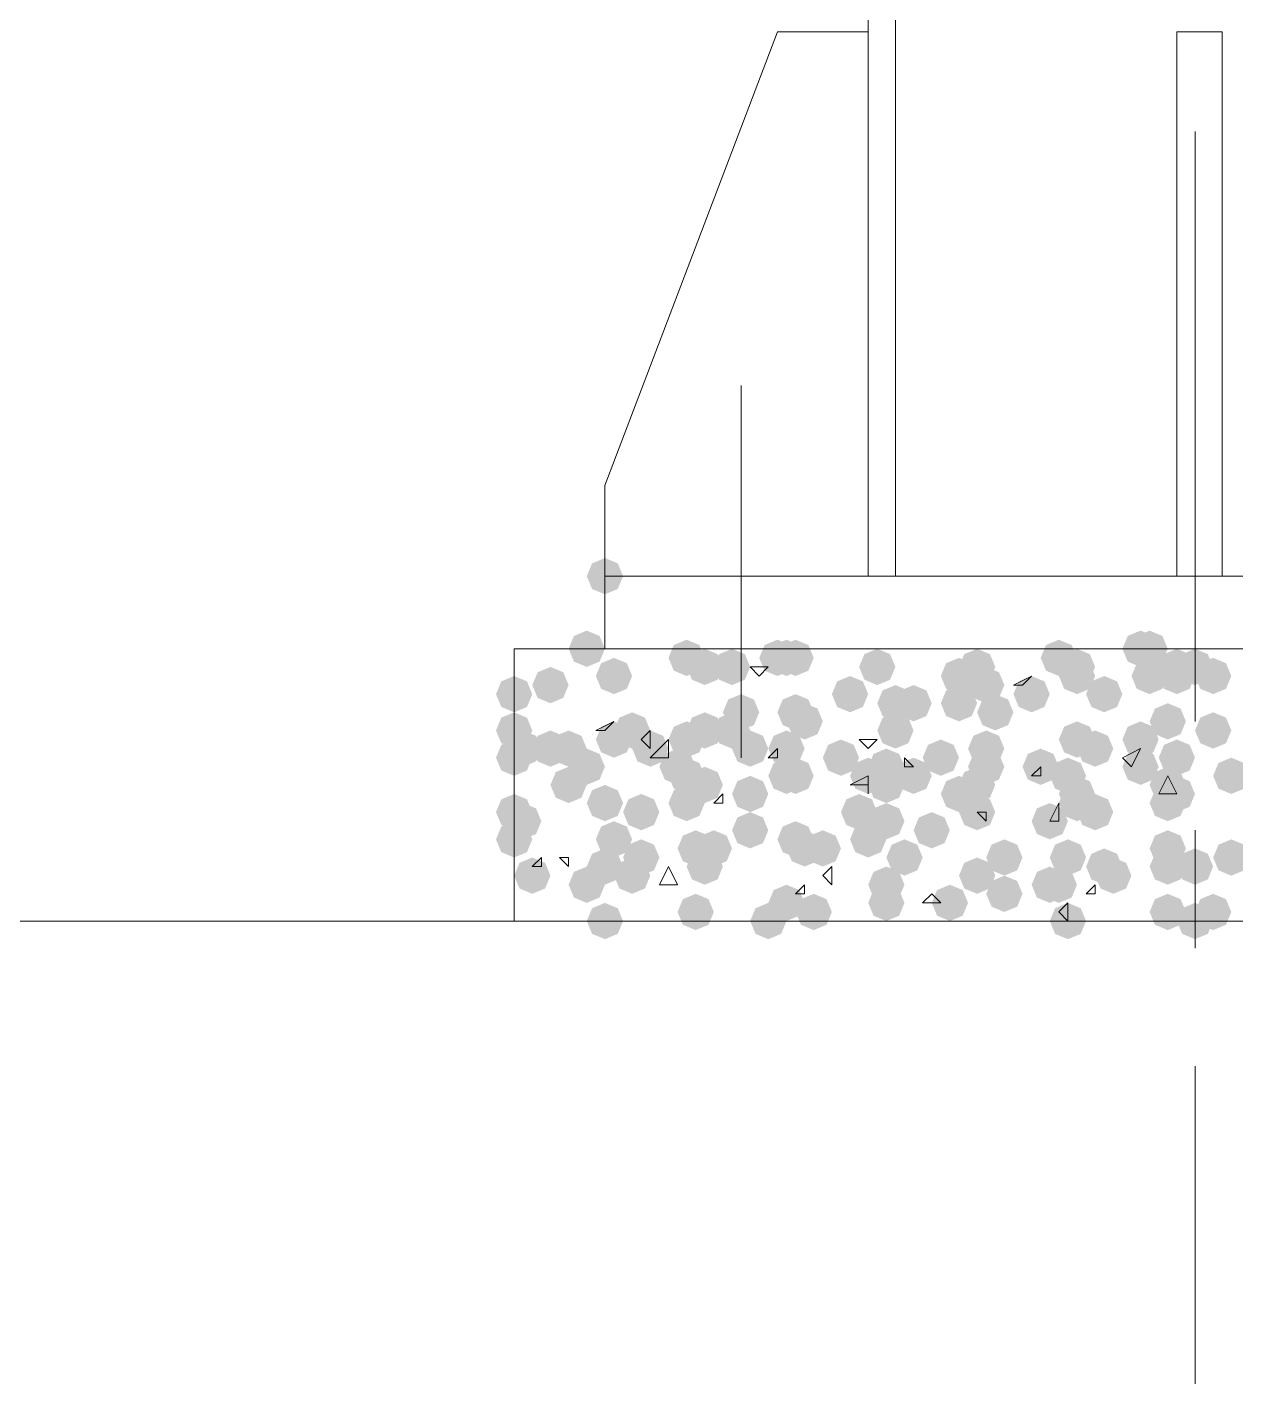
# Model space of a CAD drawing. Header units: millimetres. Extents: x 29 to 95071, y 20 to 67221.
# Drawn here: x 20417 to 21077, y 26403 to 27144 of the extents above; entities that cross this region are included whole.
import ezdxf

# ---------------------------------------------------------------- set-up
doc = ezdxf.new("R2010")
doc.units = ezdxf.units.MM

msp = doc.modelspace()

# ---------------------------------------------------------------- hatches: boundary and pattern name
h = msp.add_hatch(color=7)
h.dxf.hatch_style = 2
h.paths.add_polyline_path([(20732.58, 26834.65), (20725.57, 26837.56), (20722.66, 26844.56), (20725.57, 26851.57), (20732.58, 26854.48), (20739.58, 26851.57), (20742.49, 26844.56), (20739.58, 26837.56)])
h = msp.add_hatch(color=7)
h.dxf.hatch_style = 2
h.paths.add_polyline_path([(20722.66, 26795), (20715.66, 26797.91), (20712.75, 26804.91), (20715.66, 26811.91), (20722.66, 26814.83), (20729.66, 26811.91), (20732.58, 26804.91), (20729.66, 26797.91)])
h = msp.add_hatch(color=7)
h.dxf.hatch_style = 2
h.paths.add_polyline_path([(20777.18, 26790.04), (20770.18, 26792.95), (20767.27, 26799.96), (20770.18, 26806.96), (20777.18, 26809.87), (20784.19, 26806.96), (20787.1, 26799.96), (20784.19, 26792.95)])
h = msp.add_hatch(color=7)
h.dxf.hatch_style = 2
h.paths.add_polyline_path([(20826.75, 26790.04), (20819.75, 26792.95), (20816.84, 26799.96), (20819.75, 26806.96), (20826.75, 26809.87), (20833.75, 26806.96), (20836.66, 26799.96), (20833.75, 26792.95)])
h = msp.add_hatch(color=7)
h.dxf.hatch_style = 2
h.paths.add_polyline_path([(20831.71, 26790.04), (20824.71, 26792.95), (20821.79, 26799.96), (20824.71, 26806.96), (20831.71, 26809.87), (20838.71, 26806.96), (20841.62, 26799.96), (20838.71, 26792.95)])
h = msp.add_hatch(color=7)
h.dxf.hatch_style = 2
h.paths.add_polyline_path([(20836.66, 26790.04), (20829.66, 26792.95), (20826.75, 26799.96), (20829.66, 26806.96), (20836.66, 26809.87), (20843.66, 26806.96), (20846.58, 26799.96), (20843.66, 26792.95)])
h = msp.add_hatch(color=7)
h.dxf.hatch_style = 2
h.paths.add_polyline_path([(20980.4, 26790.04), (20973.4, 26792.95), (20970.49, 26799.96), (20973.4, 26806.96), (20980.4, 26809.87), (20987.4, 26806.96), (20990.32, 26799.96), (20987.4, 26792.95)])
h = msp.add_hatch(color=7)
h.dxf.hatch_style = 2
h.paths.add_polyline_path([(21025.01, 26795), (21018.01, 26797.91), (21015.1, 26804.91), (21018.01, 26811.91), (21025.01, 26814.83), (21032.01, 26811.91), (21034.93, 26804.91), (21032.01, 26797.91)])
h = msp.add_hatch(color=7)
h.dxf.hatch_style = 2
h.paths.add_polyline_path([(21029.97, 26795), (21022.97, 26797.91), (21020.06, 26804.91), (21022.97, 26811.91), (21029.97, 26814.83), (21036.97, 26811.91), (21039.88, 26804.91), (21036.97, 26797.91)])
h = msp.add_hatch(color=7)
h.dxf.hatch_style = 2
h.paths.add_polyline_path([(20787.1, 26785.09), (20780.1, 26788), (20777.18, 26795), (20780.1, 26802), (20787.1, 26804.91), (20794.1, 26802), (20797.01, 26795), (20794.1, 26788)])
h = msp.add_hatch(color=7)
h.dxf.hatch_style = 2
h.paths.add_polyline_path([(20801.97, 26785.09), (20794.97, 26788), (20792.05, 26795), (20794.97, 26802), (20801.97, 26804.91), (20808.97, 26802), (20811.88, 26795), (20808.97, 26788)])
h = msp.add_hatch(color=7)
h.dxf.hatch_style = 2
h.paths.add_polyline_path([(20881.27, 26785.09), (20874.27, 26788), (20871.36, 26795), (20874.27, 26802), (20881.27, 26804.91), (20888.27, 26802), (20891.19, 26795), (20888.27, 26788)])
h = msp.add_hatch(color=7)
h.dxf.hatch_style = 2
h.paths.add_polyline_path([(20935.79, 26785.09), (20928.79, 26788), (20925.88, 26795), (20928.79, 26802), (20935.79, 26804.91), (20942.8, 26802), (20945.71, 26795), (20942.8, 26788)])
h = msp.add_hatch(color=7)
h.dxf.hatch_style = 2
h.paths.add_polyline_path([(20990.32, 26785.09), (20983.32, 26788), (20980.4, 26795), (20983.32, 26802), (20990.32, 26804.91), (20997.32, 26802), (21000.23, 26795), (20997.32, 26788)])
h = msp.add_hatch(color=7)
h.dxf.hatch_style = 2
h.paths.add_polyline_path([(21044.84, 26785.09), (21037.84, 26788), (21034.93, 26795), (21037.84, 26802), (21044.84, 26804.91), (21051.84, 26802), (21054.75, 26795), (21051.84, 26788)])
h = msp.add_hatch(color=7)
h.dxf.hatch_style = 2
h.paths.add_polyline_path([(21054.75, 26785.09), (21047.75, 26788), (21044.84, 26795), (21047.75, 26802), (21054.75, 26804.91), (21061.75, 26802), (21064.66, 26795), (21061.75, 26788)])
h = msp.add_hatch(color=7)
h.dxf.hatch_style = 2
h.paths.add_polyline_path([(20702.84, 26775.17), (20695.84, 26778.09), (20692.92, 26785.09), (20695.84, 26792.09), (20702.84, 26795), (20709.84, 26792.09), (20712.75, 26785.09), (20709.84, 26778.09)])
h = msp.add_hatch(color=7)
h.dxf.hatch_style = 2
h.paths.add_polyline_path([(20737.53, 26780.13), (20730.53, 26783.04), (20727.62, 26790.04), (20730.53, 26797.04), (20737.53, 26799.96), (20744.53, 26797.04), (20747.45, 26790.04), (20744.53, 26783.04)])
h = msp.add_hatch(color=7)
h.dxf.hatch_style = 2
h.paths.add_polyline_path([(20737.53, 26780.13), (20730.53, 26783.04), (20727.62, 26790.04), (20730.53, 26797.04), (20737.53, 26799.96), (20744.53, 26797.04), (20747.45, 26790.04), (20744.53, 26783.04)])
h = msp.add_hatch(color=7)
h.dxf.hatch_style = 2
h.paths.add_polyline_path([(20925.88, 26780.13), (20918.88, 26783.04), (20915.97, 26790.04), (20918.88, 26797.04), (20925.88, 26799.96), (20932.88, 26797.04), (20935.79, 26790.04), (20932.88, 26783.04)])
h = msp.add_hatch(color=7)
h.dxf.hatch_style = 2
h.paths.add_polyline_path([(20940.75, 26775.17), (20933.75, 26778.09), (20930.84, 26785.09), (20933.75, 26792.09), (20940.75, 26795), (20947.75, 26792.09), (20950.66, 26785.09), (20947.75, 26778.09)])
h = msp.add_hatch(color=7)
h.dxf.hatch_style = 2
h.paths.add_polyline_path([(20990.32, 26780.13), (20983.32, 26783.04), (20980.4, 26790.04), (20983.32, 26797.04), (20990.32, 26799.96), (20997.32, 26797.04), (21000.23, 26790.04), (20997.32, 26783.04)])
h = msp.add_hatch(color=7)
h.dxf.hatch_style = 2
h.paths.add_polyline_path([(21029.97, 26780.13), (21022.97, 26783.04), (21020.06, 26790.04), (21022.97, 26797.04), (21029.97, 26799.96), (21036.97, 26797.04), (21039.88, 26790.04), (21036.97, 26783.04)])
h = msp.add_hatch(color=7)
h.dxf.hatch_style = 2
h.paths.add_polyline_path([(21044.84, 26780.13), (21037.84, 26783.04), (21034.93, 26790.04), (21037.84, 26797.04), (21044.84, 26799.96), (21051.84, 26797.04), (21054.75, 26790.04), (21051.84, 26783.04)])
h = msp.add_hatch(color=7)
h.dxf.hatch_style = 2
h.paths.add_polyline_path([(21064.66, 26780.13), (21057.66, 26783.04), (21054.75, 26790.04), (21057.66, 26797.04), (21064.66, 26799.96), (21071.67, 26797.04), (21074.58, 26790.04), (21071.67, 26783.04)])
h = msp.add_hatch(color=7)
h.dxf.hatch_style = 2
h.paths.add_polyline_path([(20683.01, 26770.22), (20676.01, 26773.13), (20673.1, 26780.13), (20676.01, 26787.13), (20683.01, 26790.04), (20690.01, 26787.13), (20692.92, 26780.13), (20690.01, 26773.13)])
h = msp.add_hatch(color=7)
h.dxf.hatch_style = 2
h.paths.add_polyline_path([(20866.4, 26770.22), (20859.4, 26773.13), (20856.49, 26780.13), (20859.4, 26787.13), (20866.4, 26790.04), (20873.4, 26787.13), (20876.32, 26780.13), (20873.4, 26773.13)])
h = msp.add_hatch(color=7)
h.dxf.hatch_style = 2
h.paths.add_polyline_path([(20965.53, 26770.22), (20958.53, 26773.13), (20955.62, 26780.13), (20958.53, 26787.13), (20965.53, 26790.04), (20972.53, 26787.13), (20975.45, 26780.13), (20972.53, 26773.13)])
h = msp.add_hatch(color=7)
h.dxf.hatch_style = 2
h.paths.add_polyline_path([(21005.19, 26770.22), (20998.18, 26773.13), (20995.27, 26780.13), (20998.18, 26787.13), (21005.19, 26790.04), (21012.19, 26787.13), (21015.1, 26780.13), (21012.19, 26773.13)])
h = msp.add_hatch(color=7)
h.dxf.hatch_style = 2
h.paths.add_polyline_path([(20806.92, 26760.3), (20799.92, 26763.22), (20797.01, 26770.22), (20799.92, 26777.22), (20806.92, 26780.13), (20813.93, 26777.22), (20816.84, 26770.22), (20813.93, 26763.22)])
h = msp.add_hatch(color=7)
h.dxf.hatch_style = 2
h.paths.add_polyline_path([(20836.66, 26760.3), (20829.66, 26763.22), (20826.75, 26770.22), (20829.66, 26777.22), (20836.66, 26780.13), (20843.66, 26777.22), (20846.58, 26770.22), (20843.66, 26763.22)])
h = msp.add_hatch(color=7)
h.dxf.hatch_style = 2
h.paths.add_polyline_path([(20891.19, 26765.26), (20884.18, 26768.17), (20881.27, 26775.17), (20884.18, 26782.17), (20891.19, 26785.09), (20898.19, 26782.17), (20901.1, 26775.17), (20898.19, 26768.17)])
h = msp.add_hatch(color=7)
h.dxf.hatch_style = 2
h.paths.add_polyline_path([(20901.1, 26765.26), (20894.1, 26768.17), (20891.19, 26775.17), (20894.1, 26782.17), (20901.1, 26785.09), (20908.1, 26782.17), (20911.01, 26775.17), (20908.1, 26768.17)])
h = msp.add_hatch(color=7)
h.dxf.hatch_style = 2
h.paths.add_polyline_path([(20925.88, 26765.26), (20918.88, 26768.17), (20915.97, 26775.17), (20918.88, 26782.17), (20925.88, 26785.09), (20932.88, 26782.17), (20935.79, 26775.17), (20932.88, 26768.17)])
h = msp.add_hatch(color=7)
h.dxf.hatch_style = 2
h.paths.add_polyline_path([(20945.71, 26760.3), (20938.71, 26763.22), (20935.79, 26770.22), (20938.71, 26777.22), (20945.71, 26780.13), (20952.71, 26777.22), (20955.62, 26770.22), (20952.71, 26763.22)])
h = msp.add_hatch(color=7)
h.dxf.hatch_style = 2
h.paths.add_polyline_path([(20841.62, 26755.35), (20834.62, 26758.26), (20831.71, 26765.26), (20834.62, 26772.26), (20841.62, 26775.17), (20848.62, 26772.26), (20851.53, 26765.26), (20848.62, 26758.26)])
h = msp.add_hatch(color=7)
h.dxf.hatch_style = 2
h.paths.add_polyline_path([(21039.88, 26755.35), (21032.88, 26758.26), (21029.97, 26765.26), (21032.88, 26772.26), (21039.88, 26775.17), (21046.88, 26772.26), (21049.79, 26765.26), (21046.88, 26758.26)])
h = msp.add_hatch(color=7)
h.dxf.hatch_style = 2
h.paths.add_polyline_path([(20683.01, 26750.39), (20676.01, 26753.3), (20673.1, 26760.3), (20676.01, 26767.3), (20683.01, 26770.22), (20690.01, 26767.3), (20692.92, 26760.3), (20690.01, 26753.3)])
h = msp.add_hatch(color=7)
h.dxf.hatch_style = 2
h.paths.add_polyline_path([(20737.53, 26745.43), (20730.53, 26748.35), (20727.62, 26755.35), (20730.53, 26762.35), (20737.53, 26765.26), (20744.53, 26762.35), (20747.45, 26755.35), (20744.53, 26748.35)])
h = msp.add_hatch(color=7)
h.dxf.hatch_style = 2
h.paths.add_polyline_path([(20747.45, 26750.39), (20740.44, 26753.3), (20737.53, 26760.3), (20740.44, 26767.3), (20747.45, 26770.22), (20754.45, 26767.3), (20757.36, 26760.3), (20754.45, 26753.3)])
h = msp.add_hatch(color=7)
h.dxf.hatch_style = 2
h.paths.add_polyline_path([(20777.18, 26745.43), (20770.18, 26748.35), (20767.27, 26755.35), (20770.18, 26762.35), (20777.18, 26765.26), (20784.19, 26762.35), (20787.1, 26755.35), (20784.19, 26748.35)])
h = msp.add_hatch(color=7)
h.dxf.hatch_style = 2
h.paths.add_polyline_path([(20787.1, 26750.39), (20780.1, 26753.3), (20777.18, 26760.3), (20780.1, 26767.3), (20787.1, 26770.22), (20794.1, 26767.3), (20797.01, 26760.3), (20794.1, 26753.3)])
h = msp.add_hatch(color=7)
h.dxf.hatch_style = 2
h.paths.add_polyline_path([(20801.97, 26750.39), (20794.97, 26753.3), (20792.05, 26760.3), (20794.97, 26767.3), (20801.97, 26770.22), (20808.97, 26767.3), (20811.88, 26760.3), (20808.97, 26753.3)])
h = msp.add_hatch(color=7)
h.dxf.hatch_style = 2
h.paths.add_polyline_path([(20891.19, 26750.39), (20884.18, 26753.3), (20881.27, 26760.3), (20884.18, 26767.3), (20891.19, 26770.22), (20898.19, 26767.3), (20901.1, 26760.3), (20898.19, 26753.3)])
h = msp.add_hatch(color=7)
h.dxf.hatch_style = 2
h.paths.add_polyline_path([(20990.32, 26745.43), (20983.32, 26748.35), (20980.4, 26755.35), (20983.32, 26762.35), (20990.32, 26765.26), (20997.32, 26762.35), (21000.23, 26755.35), (20997.32, 26748.35)])
h = msp.add_hatch(color=7)
h.dxf.hatch_style = 2
h.paths.add_polyline_path([(21025.01, 26745.43), (21018.01, 26748.35), (21015.1, 26755.35), (21018.01, 26762.35), (21025.01, 26765.26), (21032.01, 26762.35), (21034.93, 26755.35), (21032.01, 26748.35)])
h = msp.add_hatch(color=7)
h.dxf.hatch_style = 2
h.paths.add_polyline_path([(21064.66, 26750.39), (21057.66, 26753.3), (21054.75, 26760.3), (21057.66, 26767.3), (21064.66, 26770.22), (21071.67, 26767.3), (21074.58, 26760.3), (21071.67, 26753.3)])
h = msp.add_hatch(color=7)
h.dxf.hatch_style = 2
h.paths.add_polyline_path([(20687.97, 26740.48), (20680.97, 26743.39), (20678.05, 26750.39), (20680.97, 26757.39), (20687.97, 26760.3), (20694.97, 26757.39), (20697.88, 26750.39), (20694.97, 26743.39)])
h = msp.add_hatch(color=7)
h.dxf.hatch_style = 2
h.paths.add_polyline_path([(20702.84, 26740.48), (20695.84, 26743.39), (20692.92, 26750.39), (20695.84, 26757.39), (20702.84, 26760.3), (20709.84, 26757.39), (20712.75, 26750.39), (20709.84, 26743.39)])
h = msp.add_hatch(color=7)
h.dxf.hatch_style = 2
h.paths.add_polyline_path([(20712.75, 26740.48), (20705.75, 26743.39), (20702.84, 26750.39), (20705.75, 26757.39), (20712.75, 26760.3), (20719.75, 26757.39), (20722.66, 26750.39), (20719.75, 26743.39)])
h = msp.add_hatch(color=7)
h.dxf.hatch_style = 2
h.paths.add_polyline_path([(20757.36, 26740.48), (20750.36, 26743.39), (20747.45, 26750.39), (20750.36, 26757.39), (20757.36, 26760.3), (20764.36, 26757.39), (20767.27, 26750.39), (20764.36, 26743.39)])
h = msp.add_hatch(color=7)
h.dxf.hatch_style = 2
h.paths.add_polyline_path([(20811.88, 26740.48), (20804.88, 26743.39), (20801.97, 26750.39), (20804.88, 26757.39), (20811.88, 26760.3), (20818.88, 26757.39), (20821.79, 26750.39), (20818.88, 26743.39)])
h = msp.add_hatch(color=7)
h.dxf.hatch_style = 2
h.paths.add_polyline_path([(20831.71, 26740.48), (20824.71, 26743.39), (20821.79, 26750.39), (20824.71, 26757.39), (20831.71, 26760.3), (20838.71, 26757.39), (20841.62, 26750.39), (20838.71, 26743.39)])
h = msp.add_hatch(color=7)
h.dxf.hatch_style = 2
h.paths.add_polyline_path([(20940.75, 26740.48), (20933.75, 26743.39), (20930.84, 26750.39), (20933.75, 26757.39), (20940.75, 26760.3), (20947.75, 26757.39), (20950.66, 26750.39), (20947.75, 26743.39)])
h = msp.add_hatch(color=7)
h.dxf.hatch_style = 2
h.paths.add_polyline_path([(21000.23, 26740.48), (20993.23, 26743.39), (20990.32, 26750.39), (20993.23, 26757.39), (21000.23, 26760.3), (21007.23, 26757.39), (21010.14, 26750.39), (21007.23, 26743.39)])
h = msp.add_hatch(color=7)
h.dxf.hatch_style = 2
h.paths.add_polyline_path([(20683.01, 26735.52), (20676.01, 26738.43), (20673.1, 26745.43), (20676.01, 26752.44), (20683.01, 26755.35), (20690.01, 26752.44), (20692.92, 26745.43), (20690.01, 26738.43)])
h = msp.add_hatch(color=7)
h.dxf.hatch_style = 2
h.paths.add_polyline_path([(20722.66, 26730.56), (20715.66, 26733.48), (20712.75, 26740.48), (20715.66, 26747.48), (20722.66, 26750.39), (20729.66, 26747.48), (20732.58, 26740.48), (20729.66, 26733.48)])
h = msp.add_hatch(color=7)
h.dxf.hatch_style = 2
h.paths.add_polyline_path([(20772.23, 26730.56), (20765.23, 26733.48), (20762.32, 26740.48), (20765.23, 26747.48), (20772.23, 26750.39), (20779.23, 26747.48), (20782.14, 26740.48), (20779.23, 26733.48)])
h = msp.add_hatch(color=7)
h.dxf.hatch_style = 2
h.paths.add_polyline_path([(20861.45, 26735.52), (20854.45, 26738.43), (20851.53, 26745.43), (20854.45, 26752.44), (20861.45, 26755.35), (20868.45, 26752.44), (20871.36, 26745.43), (20868.45, 26738.43)])
h = msp.add_hatch(color=7)
h.dxf.hatch_style = 2
h.paths.add_polyline_path([(20886.23, 26730.56), (20879.23, 26733.48), (20876.32, 26740.48), (20879.23, 26747.48), (20886.23, 26750.39), (20893.23, 26747.48), (20896.14, 26740.48), (20893.23, 26733.48)])
h = msp.add_hatch(color=7)
h.dxf.hatch_style = 2
h.paths.add_polyline_path([(20915.97, 26735.52), (20908.97, 26738.43), (20906.06, 26745.43), (20908.97, 26752.44), (20915.97, 26755.35), (20922.97, 26752.44), (20925.88, 26745.43), (20922.97, 26738.43)])
h = msp.add_hatch(color=7)
h.dxf.hatch_style = 2
h.paths.add_polyline_path([(20940.75, 26730.56), (20933.75, 26733.48), (20930.84, 26740.48), (20933.75, 26747.48), (20940.75, 26750.39), (20947.75, 26747.48), (20950.66, 26740.48), (20947.75, 26733.48)])
h = msp.add_hatch(color=7)
h.dxf.hatch_style = 2
h.paths.add_polyline_path([(20970.49, 26730.56), (20963.49, 26733.48), (20960.58, 26740.48), (20963.49, 26747.48), (20970.49, 26750.39), (20977.49, 26747.48), (20980.4, 26740.48), (20977.49, 26733.48)])
h = msp.add_hatch(color=7)
h.dxf.hatch_style = 2
h.paths.add_polyline_path([(21025.01, 26730.56), (21018.01, 26733.48), (21015.1, 26740.48), (21018.01, 26747.48), (21025.01, 26750.39), (21032.01, 26747.48), (21034.93, 26740.48), (21032.01, 26733.48)])
h = msp.add_hatch(color=7)
h.dxf.hatch_style = 2
h.paths.add_polyline_path([(21044.84, 26735.52), (21037.84, 26738.43), (21034.93, 26745.43), (21037.84, 26752.44), (21044.84, 26755.35), (21051.84, 26752.44), (21054.75, 26745.43), (21051.84, 26738.43)])
h = msp.add_hatch(color=7)
h.dxf.hatch_style = 2
h.paths.add_polyline_path([(20777.18, 26725.61), (20770.18, 26728.52), (20767.27, 26735.52), (20770.18, 26742.52), (20777.18, 26745.43), (20784.19, 26742.52), (20787.1, 26735.52), (20784.19, 26728.52)])
h = msp.add_hatch(color=7)
h.dxf.hatch_style = 2
h.paths.add_polyline_path([(20831.71, 26725.61), (20824.71, 26728.52), (20821.79, 26735.52), (20824.71, 26742.52), (20831.71, 26745.43), (20838.71, 26742.52), (20841.62, 26735.52), (20838.71, 26728.52)])
h = msp.add_hatch(color=7)
h.dxf.hatch_style = 2
h.paths.add_polyline_path([(20836.66, 26725.61), (20829.66, 26728.52), (20826.75, 26735.52), (20829.66, 26742.52), (20836.66, 26745.43), (20843.66, 26742.52), (20846.58, 26735.52), (20843.66, 26728.52)])
h = msp.add_hatch(color=7)
h.dxf.hatch_style = 2
h.paths.add_polyline_path([(20876.32, 26725.61), (20869.31, 26728.52), (20866.4, 26735.52), (20869.31, 26742.52), (20876.32, 26745.43), (20883.32, 26742.52), (20886.23, 26735.52), (20883.32, 26728.52)])
h = msp.add_hatch(color=7)
h.dxf.hatch_style = 2
h.paths.add_polyline_path([(20901.1, 26725.61), (20894.1, 26728.52), (20891.19, 26735.52), (20894.1, 26742.52), (20901.1, 26745.43), (20908.1, 26742.52), (20911.01, 26735.52), (20908.1, 26728.52)])
h = msp.add_hatch(color=7)
h.dxf.hatch_style = 2
h.paths.add_polyline_path([(20985.36, 26725.61), (20978.36, 26728.52), (20975.45, 26735.52), (20978.36, 26742.52), (20985.36, 26745.43), (20992.36, 26742.52), (20995.27, 26735.52), (20992.36, 26728.52)])
h = msp.add_hatch(color=7)
h.dxf.hatch_style = 2
h.paths.add_polyline_path([(21074.58, 26725.61), (21067.58, 26728.52), (21064.66, 26735.52), (21067.58, 26742.52), (21074.58, 26745.43), (21081.58, 26742.52), (21084.49, 26735.52), (21081.58, 26728.52)])
h = msp.add_hatch(color=7)
h.dxf.hatch_style = 2
h.paths.add_polyline_path([(20712.75, 26720.65), (20705.75, 26723.56), (20702.84, 26730.56), (20705.75, 26737.57), (20712.75, 26740.48), (20719.75, 26737.57), (20722.66, 26730.56), (20719.75, 26723.56)])
h = msp.add_hatch(color=7)
h.dxf.hatch_style = 2
h.paths.add_polyline_path([(20787.1, 26720.65), (20780.1, 26723.56), (20777.18, 26730.56), (20780.1, 26737.57), (20787.1, 26740.48), (20794.1, 26737.57), (20797.01, 26730.56), (20794.1, 26723.56)])
h = msp.add_hatch(color=7)
h.dxf.hatch_style = 2
h.paths.add_polyline_path([(20811.88, 26715.69), (20804.88, 26718.61), (20801.97, 26725.61), (20804.88, 26732.61), (20811.88, 26735.52), (20818.88, 26732.61), (20821.79, 26725.61), (20818.88, 26718.61)])
h = msp.add_hatch(color=7)
h.dxf.hatch_style = 2
h.paths.add_polyline_path([(20886.23, 26720.65), (20879.23, 26723.56), (20876.32, 26730.56), (20879.23, 26737.57), (20886.23, 26740.48), (20893.23, 26737.57), (20896.14, 26730.56), (20893.23, 26723.56)])
h = msp.add_hatch(color=7)
h.dxf.hatch_style = 2
h.paths.add_polyline_path([(20925.88, 26715.69), (20918.88, 26718.61), (20915.97, 26725.61), (20918.88, 26732.61), (20925.88, 26735.52), (20932.88, 26732.61), (20935.79, 26725.61), (20932.88, 26718.61)])
h = msp.add_hatch(color=7)
h.dxf.hatch_style = 2
h.paths.add_polyline_path([(20935.79, 26720.65), (20928.79, 26723.56), (20925.88, 26730.56), (20928.79, 26737.57), (20935.79, 26740.48), (20942.8, 26737.57), (20945.71, 26730.56), (20942.8, 26723.56)])
h = msp.add_hatch(color=7)
h.dxf.hatch_style = 2
h.paths.add_polyline_path([(20990.32, 26715.69), (20983.32, 26718.61), (20980.4, 26725.61), (20983.32, 26732.61), (20990.32, 26735.52), (20997.32, 26732.61), (21000.23, 26725.61), (20997.32, 26718.61)])
h = msp.add_hatch(color=7)
h.dxf.hatch_style = 2
h.paths.add_polyline_path([(21039.88, 26720.65), (21032.88, 26723.56), (21029.97, 26730.56), (21032.88, 26737.57), (21039.88, 26740.48), (21046.88, 26737.57), (21049.79, 26730.56), (21046.88, 26723.56)])
h = msp.add_hatch(color=7)
h.dxf.hatch_style = 2
h.paths.add_polyline_path([(21044.84, 26715.69), (21037.84, 26718.61), (21034.93, 26725.61), (21037.84, 26732.61), (21044.84, 26735.52), (21051.84, 26732.61), (21054.75, 26725.61), (21051.84, 26718.61)])
h = msp.add_hatch(color=7)
h.dxf.hatch_style = 2
h.paths.add_polyline_path([(20732.58, 26710.74), (20725.57, 26713.65), (20722.66, 26720.65), (20725.57, 26727.65), (20732.58, 26730.56), (20739.58, 26727.65), (20742.49, 26720.65), (20739.58, 26713.65)])
h = msp.add_hatch(color=7)
h.dxf.hatch_style = 2
h.paths.add_polyline_path([(20777.18, 26710.74), (20770.18, 26713.65), (20767.27, 26720.65), (20770.18, 26727.65), (20777.18, 26730.56), (20784.19, 26727.65), (20787.1, 26720.65), (20784.19, 26713.65)])
h = msp.add_hatch(color=7)
h.dxf.hatch_style = 2
h.paths.add_polyline_path([(20990.32, 26710.74), (20983.32, 26713.65), (20980.4, 26720.65), (20983.32, 26727.65), (20990.32, 26730.56), (20997.32, 26727.65), (21000.23, 26720.65), (20997.32, 26713.65)])
h = msp.add_hatch(color=7)
h.dxf.hatch_style = 2
h.paths.add_polyline_path([(21039.88, 26710.74), (21032.88, 26713.65), (21029.97, 26720.65), (21032.88, 26727.65), (21039.88, 26730.56), (21046.88, 26727.65), (21049.79, 26720.65), (21046.88, 26713.65)])
h = msp.add_hatch(color=7)
h.dxf.hatch_style = 2
h.paths.add_polyline_path([(20683.01, 26705.78), (20676.01, 26708.69), (20673.1, 26715.69), (20676.01, 26722.7), (20683.01, 26725.61), (20690.01, 26722.7), (20692.92, 26715.69), (20690.01, 26708.69)])
h = msp.add_hatch(color=7)
h.dxf.hatch_style = 2
h.paths.add_polyline_path([(20687.97, 26700.83), (20680.97, 26703.74), (20678.05, 26710.74), (20680.97, 26717.74), (20687.97, 26720.65), (20694.97, 26717.74), (20697.88, 26710.74), (20694.97, 26703.74)])
h = msp.add_hatch(color=7)
h.dxf.hatch_style = 2
h.paths.add_polyline_path([(20752.4, 26705.78), (20745.4, 26708.69), (20742.49, 26715.69), (20745.4, 26722.7), (20752.4, 26725.61), (20759.4, 26722.7), (20762.32, 26715.69), (20759.4, 26708.69)])
h = msp.add_hatch(color=7)
h.dxf.hatch_style = 2
h.paths.add_polyline_path([(20871.36, 26705.78), (20864.36, 26708.69), (20861.45, 26715.69), (20864.36, 26722.7), (20871.36, 26725.61), (20878.36, 26722.7), (20881.27, 26715.69), (20878.36, 26708.69)])
h = msp.add_hatch(color=7)
h.dxf.hatch_style = 2
h.paths.add_polyline_path([(20886.23, 26700.83), (20879.23, 26703.74), (20876.32, 26710.74), (20879.23, 26717.74), (20886.23, 26720.65), (20893.23, 26717.74), (20896.14, 26710.74), (20893.23, 26703.74)])
h = msp.add_hatch(color=7)
h.dxf.hatch_style = 2
h.paths.add_polyline_path([(20935.79, 26705.78), (20928.79, 26708.69), (20925.88, 26715.69), (20928.79, 26722.7), (20935.79, 26725.61), (20942.8, 26722.7), (20945.71, 26715.69), (20942.8, 26708.69)])
h = msp.add_hatch(color=7)
h.dxf.hatch_style = 2
h.paths.add_polyline_path([(20975.45, 26700.83), (20968.45, 26703.74), (20965.53, 26710.74), (20968.45, 26717.74), (20975.45, 26720.65), (20982.45, 26717.74), (20985.36, 26710.74), (20982.45, 26703.74)])
h = msp.add_hatch(color=7)
h.dxf.hatch_style = 2
h.paths.add_polyline_path([(21000.23, 26705.78), (20993.23, 26708.69), (20990.32, 26715.69), (20993.23, 26722.7), (21000.23, 26725.61), (21007.23, 26722.7), (21010.14, 26715.69), (21007.23, 26708.69)])
h = msp.add_hatch(color=7)
h.dxf.hatch_style = 2
h.paths.add_polyline_path([(20811.88, 26695.87), (20804.88, 26698.78), (20801.97, 26705.78), (20804.88, 26712.78), (20811.88, 26715.69), (20818.88, 26712.78), (20821.79, 26705.78), (20818.88, 26698.78)])
h = msp.add_hatch(color=7)
h.dxf.hatch_style = 2
h.paths.add_polyline_path([(20911.01, 26695.87), (20904.01, 26698.78), (20901.1, 26705.78), (20904.01, 26712.78), (20911.01, 26715.69), (20918.01, 26712.78), (20920.92, 26705.78), (20918.01, 26698.78)])
h = msp.add_hatch(color=7)
h.dxf.hatch_style = 2
h.paths.add_polyline_path([(20683.01, 26690.91), (20676.01, 26693.82), (20673.1, 26700.83), (20676.01, 26707.83), (20683.01, 26710.74), (20690.01, 26707.83), (20692.92, 26700.83), (20690.01, 26693.82)])
h = msp.add_hatch(color=7)
h.dxf.hatch_style = 2
h.paths.add_polyline_path([(20737.53, 26690.91), (20730.53, 26693.82), (20727.62, 26700.83), (20730.53, 26707.83), (20737.53, 26710.74), (20744.53, 26707.83), (20747.45, 26700.83), (20744.53, 26693.82)])
h = msp.add_hatch(color=7)
h.dxf.hatch_style = 2
h.paths.add_polyline_path([(20782.14, 26685.96), (20775.14, 26688.87), (20772.23, 26695.87), (20775.14, 26702.87), (20782.14, 26705.78), (20789.14, 26702.87), (20792.05, 26695.87), (20789.14, 26688.87)])
h = msp.add_hatch(color=7)
h.dxf.hatch_style = 2
h.paths.add_polyline_path([(20792.05, 26685.96), (20785.05, 26688.87), (20782.14, 26695.87), (20785.05, 26702.87), (20792.05, 26705.78), (20799.06, 26702.87), (20801.97, 26695.87), (20799.06, 26688.87)])
h = msp.add_hatch(color=7)
h.dxf.hatch_style = 2
h.paths.add_polyline_path([(20836.66, 26690.91), (20829.66, 26693.82), (20826.75, 26700.83), (20829.66, 26707.83), (20836.66, 26710.74), (20843.66, 26707.83), (20846.58, 26700.83), (20843.66, 26693.82)])
h = msp.add_hatch(color=7)
h.dxf.hatch_style = 2
h.paths.add_polyline_path([(20841.62, 26685.96), (20834.62, 26688.87), (20831.71, 26695.87), (20834.62, 26702.87), (20841.62, 26705.78), (20848.62, 26702.87), (20851.53, 26695.87), (20848.62, 26688.87)])
h = msp.add_hatch(color=7)
h.dxf.hatch_style = 2
h.paths.add_polyline_path([(20851.53, 26685.96), (20844.53, 26688.87), (20841.62, 26695.87), (20844.53, 26702.87), (20851.53, 26705.78), (20858.53, 26702.87), (20861.45, 26695.87), (20858.53, 26688.87)])
h = msp.add_hatch(color=7)
h.dxf.hatch_style = 2
h.paths.add_polyline_path([(20876.32, 26690.91), (20869.31, 26693.82), (20866.4, 26700.83), (20869.31, 26707.83), (20876.32, 26710.74), (20883.32, 26707.83), (20886.23, 26700.83), (20883.32, 26693.82)])
h = msp.add_hatch(color=7)
h.dxf.hatch_style = 2
h.paths.add_polyline_path([(21039.88, 26685.96), (21032.88, 26688.87), (21029.97, 26695.87), (21032.88, 26702.87), (21039.88, 26705.78), (21046.88, 26702.87), (21049.79, 26695.87), (21046.88, 26688.87)])
h = msp.add_hatch(color=7)
h.dxf.hatch_style = 2
h.paths.add_polyline_path([(20752.4, 26681), (20745.4, 26683.91), (20742.49, 26690.91), (20745.4, 26697.91), (20752.4, 26700.83), (20759.4, 26697.91), (20762.32, 26690.91), (20759.4, 26683.91)])
h = msp.add_hatch(color=7)
h.dxf.hatch_style = 2
h.paths.add_polyline_path([(20896.14, 26681), (20889.14, 26683.91), (20886.23, 26690.91), (20889.14, 26697.91), (20896.14, 26700.83), (20903.14, 26697.91), (20906.06, 26690.91), (20903.14, 26683.91)])
h = msp.add_hatch(color=7)
h.dxf.hatch_style = 2
h.paths.add_polyline_path([(20950.66, 26681), (20943.66, 26683.91), (20940.75, 26690.91), (20943.66, 26697.91), (20950.66, 26700.83), (20957.66, 26697.91), (20960.58, 26690.91), (20957.66, 26683.91)])
h = msp.add_hatch(color=7)
h.dxf.hatch_style = 2
h.paths.add_polyline_path([(20985.36, 26681), (20978.36, 26683.91), (20975.45, 26690.91), (20978.36, 26697.91), (20985.36, 26700.83), (20992.36, 26697.91), (20995.27, 26690.91), (20992.36, 26683.91)])
h = msp.add_hatch(color=7)
h.dxf.hatch_style = 2
h.paths.add_polyline_path([(21074.58, 26681), (21067.58, 26683.91), (21064.66, 26690.91), (21067.58, 26697.91), (21074.58, 26700.83), (21081.58, 26697.91), (21084.49, 26690.91), (21081.58, 26683.91)])
h = msp.add_hatch(color=7)
h.dxf.hatch_style = 2
h.paths.add_polyline_path([(20732.58, 26676.04), (20725.57, 26678.95), (20722.66, 26685.96), (20725.57, 26692.96), (20732.58, 26695.87), (20739.58, 26692.96), (20742.49, 26685.96), (20739.58, 26678.95)])
h = msp.add_hatch(color=7)
h.dxf.hatch_style = 2
h.paths.add_polyline_path([(20787.1, 26676.04), (20780.1, 26678.95), (20777.18, 26685.96), (20780.1, 26692.96), (20787.1, 26695.87), (20794.1, 26692.96), (20797.01, 26685.96), (20794.1, 26678.95)])
h = msp.add_hatch(color=7)
h.dxf.hatch_style = 2
h.paths.add_polyline_path([(21005.19, 26676.04), (20998.18, 26678.95), (20995.27, 26685.96), (20998.18, 26692.96), (21005.19, 26695.87), (21012.19, 26692.96), (21015.1, 26685.96), (21012.19, 26678.95)])
h = msp.add_hatch(color=7)
h.dxf.hatch_style = 2
h.paths.add_polyline_path([(21039.88, 26676.04), (21032.88, 26678.95), (21029.97, 26685.96), (21032.88, 26692.96), (21039.88, 26695.87), (21046.88, 26692.96), (21049.79, 26685.96), (21046.88, 26678.95)])
h = msp.add_hatch(color=7)
h.dxf.hatch_style = 2
h.paths.add_polyline_path([(21054.75, 26676.04), (21047.75, 26678.95), (21044.84, 26685.96), (21047.75, 26692.96), (21054.75, 26695.87), (21061.75, 26692.96), (21064.66, 26685.96), (21061.75, 26678.95)])
h = msp.add_hatch(color=7)
h.dxf.hatch_style = 2
h.paths.add_polyline_path([(20692.92, 26671.09), (20685.92, 26674), (20683.01, 26681), (20685.92, 26688), (20692.92, 26690.91), (20699.92, 26688), (20702.84, 26681), (20699.92, 26674)])
h = msp.add_hatch(color=7)
h.dxf.hatch_style = 2
h.paths.add_polyline_path([(20722.66, 26666.13), (20715.66, 26669.04), (20712.75, 26676.04), (20715.66, 26683.04), (20722.66, 26685.96), (20729.66, 26683.04), (20732.58, 26676.04), (20729.66, 26669.04)])
h = msp.add_hatch(color=7)
h.dxf.hatch_style = 2
h.paths.add_polyline_path([(20747.45, 26671.09), (20740.44, 26674), (20737.53, 26681), (20740.44, 26688), (20747.45, 26690.91), (20754.45, 26688), (20757.36, 26681), (20754.45, 26674)])
h = msp.add_hatch(color=7)
h.dxf.hatch_style = 2
h.paths.add_polyline_path([(20886.23, 26666.13), (20879.23, 26669.04), (20876.32, 26676.04), (20879.23, 26683.04), (20886.23, 26685.96), (20893.23, 26683.04), (20896.14, 26676.04), (20893.23, 26669.04)])
h = msp.add_hatch(color=7)
h.dxf.hatch_style = 2
h.paths.add_polyline_path([(20935.79, 26671.09), (20928.79, 26674), (20925.88, 26681), (20928.79, 26688), (20935.79, 26690.91), (20942.8, 26688), (20945.71, 26681), (20942.8, 26674)])
h = msp.add_hatch(color=7)
h.dxf.hatch_style = 2
h.paths.add_polyline_path([(20975.45, 26666.13), (20968.45, 26669.04), (20965.53, 26676.04), (20968.45, 26683.04), (20975.45, 26685.96), (20982.45, 26683.04), (20985.36, 26676.04), (20982.45, 26669.04)])
h = msp.add_hatch(color=7)
h.dxf.hatch_style = 2
h.paths.add_polyline_path([(20980.4, 26666.13), (20973.4, 26669.04), (20970.49, 26676.04), (20973.4, 26683.04), (20980.4, 26685.96), (20987.4, 26683.04), (20990.32, 26676.04), (20987.4, 26669.04)])
h = msp.add_hatch(color=7)
h.dxf.hatch_style = 2
h.paths.add_polyline_path([(21010.14, 26671.09), (21003.14, 26674), (21000.23, 26681), (21003.14, 26688), (21010.14, 26690.91), (21017.14, 26688), (21020.06, 26681), (21017.14, 26674)])
h = msp.add_hatch(color=7)
h.dxf.hatch_style = 2
h.paths.add_polyline_path([(20950.66, 26661.17), (20943.66, 26664.08), (20940.75, 26671.09), (20943.66, 26678.09), (20950.66, 26681), (20957.66, 26678.09), (20960.58, 26671.09), (20957.66, 26664.08)])
h = msp.add_hatch(color=7)
h.dxf.hatch_style = 2
h.paths.add_polyline_path([(20782.14, 26651.26), (20775.14, 26654.17), (20772.23, 26661.17), (20775.14, 26668.17), (20782.14, 26671.09), (20789.14, 26668.17), (20792.05, 26661.17), (20789.14, 26654.17)])
h = msp.add_hatch(color=7)
h.dxf.hatch_style = 2
h.paths.add_polyline_path([(20831.71, 26656.22), (20824.71, 26659.13), (20821.79, 26666.13), (20824.71, 26673.13), (20831.71, 26676.04), (20838.71, 26673.13), (20841.62, 26666.13), (20838.71, 26659.13)])
h = msp.add_hatch(color=7)
h.dxf.hatch_style = 2
h.paths.add_polyline_path([(20846.58, 26651.26), (20839.58, 26654.17), (20836.66, 26661.17), (20839.58, 26668.17), (20846.58, 26671.09), (20853.58, 26668.17), (20856.49, 26661.17), (20853.58, 26654.17)])
h = msp.add_hatch(color=7)
h.dxf.hatch_style = 2
h.paths.add_polyline_path([(20886.23, 26656.22), (20879.23, 26659.13), (20876.32, 26666.13), (20879.23, 26673.13), (20886.23, 26676.04), (20893.23, 26673.13), (20896.14, 26666.13), (20893.23, 26659.13)])
h = msp.add_hatch(color=7)
h.dxf.hatch_style = 2
h.paths.add_polyline_path([(20920.92, 26656.22), (20913.92, 26659.13), (20911.01, 26666.13), (20913.92, 26673.13), (20920.92, 26676.04), (20927.93, 26673.13), (20930.84, 26666.13), (20927.93, 26659.13)])
h = msp.add_hatch(color=7)
h.dxf.hatch_style = 2
h.paths.add_polyline_path([(21039.88, 26651.26), (21032.88, 26654.17), (21029.97, 26661.17), (21032.88, 26668.17), (21039.88, 26671.09), (21046.88, 26668.17), (21049.79, 26661.17), (21046.88, 26654.17)])
h = msp.add_hatch(color=7)
h.dxf.hatch_style = 2
h.paths.add_polyline_path([(21064.66, 26651.26), (21057.66, 26654.17), (21054.75, 26661.17), (21057.66, 26668.17), (21064.66, 26671.09), (21071.67, 26668.17), (21074.58, 26661.17), (21071.67, 26654.17)])
h = msp.add_hatch(color=7)
h.dxf.hatch_style = 2
h.paths.add_polyline_path([(20732.58, 26646.3), (20725.57, 26649.21), (20722.66, 26656.22), (20725.57, 26663.22), (20732.58, 26666.13), (20739.58, 26663.22), (20742.49, 26656.22), (20739.58, 26649.21)])
h = msp.add_hatch(color=7)
h.dxf.hatch_style = 2
h.paths.add_polyline_path([(20821.79, 26646.3), (20814.79, 26649.21), (20811.88, 26656.22), (20814.79, 26663.22), (20821.79, 26666.13), (20828.79, 26663.22), (20831.71, 26656.22), (20828.79, 26649.21)])
h = msp.add_hatch(color=7)
h.dxf.hatch_style = 2
h.paths.add_polyline_path([(20985.36, 26646.3), (20978.36, 26649.21), (20975.45, 26656.22), (20978.36, 26663.22), (20985.36, 26666.13), (20992.36, 26663.22), (20995.27, 26656.22), (20992.36, 26649.21)])
h = msp.add_hatch(color=7)
h.dxf.hatch_style = 2
h.paths.add_polyline_path([(21054.75, 26646.3), (21047.75, 26649.21), (21044.84, 26656.22), (21047.75, 26663.22), (21054.75, 26666.13), (21061.75, 26663.22), (21064.66, 26656.22), (21061.75, 26649.21)])
h = msp.add_hatch(color=7)
h.dxf.hatch_style = 2
h.paths.add_polyline_path([(21054.75, 26646.3), (21047.75, 26649.21), (21044.84, 26656.22), (21047.75, 26663.22), (21054.75, 26666.13), (21061.75, 26663.22), (21064.66, 26656.22), (21061.75, 26649.21)])

# ---------------------------------------------------------------- linework, layer by layer
at = {"color": 7, "lineweight": 0}
for points in [[(20876.32, 26844.56), (20876.32, 30467.8)], [(20891.19, 26844.56), (20891.19, 30467.8)], [(20732.58, 26804.91), (20732.58, 26894.13), (20826.75, 27141.96)], [(20876.32, 27141.96), (20826.75, 27141.96)], [(21044.84, 27141.96), (21044.84, 26844.56)], [(21069.62, 27141.96), (21044.84, 27141.96)], [(21069.62, 27141.96), (21069.62, 26844.56)], [(21054.75, 26765.26), (21054.75, 27087.44)], [(20806.92, 26948.65), (20806.92, 26745.43)], [(20732.58, 26844.56), (21381.88, 26844.56)], [(20683.01, 26804.91), (21431.45, 26804.91)], [(20683.01, 26656.22), (20683.01, 26804.91)], [(21025.01, 26804.91), (21029.97, 26804.91)], [(20811.88, 26795), (20821.79, 26795)], [(20811.88, 26795), (20816.84, 26790.04)], [(20816.84, 26790.04), (20821.79, 26795)], [(20955.62, 26785.09), (20965.53, 26790.04)], [(20960.58, 26785.09), (20965.53, 26790.04)], [(20955.62, 26785.09), (20960.58, 26785.09)], [(20683.01, 26760.3), (20683.01, 26765.26)], [(20683.01, 26760.3), (20683.01, 26765.26)], [(20727.62, 26760.3), (20737.53, 26765.26)], [(20732.58, 26760.3), (20737.53, 26765.26)], [(20727.62, 26760.3), (20732.58, 26760.3)], [(20752.4, 26755.35), (20757.36, 26760.3)], [(20757.36, 26750.39), (20757.36, 26760.3)], [(20752.4, 26755.35), (20757.36, 26750.39)], [(20757.36, 26745.43), (20767.27, 26755.35)], [(20767.27, 26745.43), (20767.27, 26755.35)], [(20821.79, 26745.43), (20826.75, 26750.39)], [(20826.75, 26745.43), (20826.75, 26750.39)], [(20871.36, 26755.35), (20881.27, 26755.35)], [(20871.36, 26755.35), (20876.32, 26750.39)], [(20876.32, 26750.39), (20881.27, 26755.35)], [(21015.1, 26745.43), (21025.01, 26750.39)], [(21020.06, 26740.48), (21025.01, 26750.39)], [(20757.36, 26745.43), (20767.27, 26745.43)], [(20821.79, 26745.43), (20826.75, 26745.43)], [(20896.14, 26740.48), (20896.14, 26745.43)], [(20901.1, 26740.48), (20896.14, 26745.43)], [(21015.1, 26745.43), (21020.06, 26740.48)], [(20866.4, 26730.56), (20876.32, 26735.52)], [(20876.32, 26725.61), (20876.32, 26735.52)], [(20896.14, 26740.48), (20901.1, 26740.48)], [(20965.53, 26735.52), (20970.49, 26740.48)], [(20965.53, 26735.52), (20970.49, 26735.52)], [(20970.49, 26735.52), (20970.49, 26740.48)], [(21034.93, 26725.61), (21039.88, 26735.52)], [(21044.84, 26725.61), (21039.88, 26735.52)], [(20866.4, 26730.56), (20876.32, 26730.56)], [(20792.05, 26720.65), (20797.01, 26725.61)], [(20792.05, 26720.65), (20797.01, 26720.65)], [(20797.01, 26720.65), (20797.01, 26725.61)], [(20975.45, 26710.74), (20980.4, 26720.65)], [(20980.4, 26710.74), (20980.4, 26720.65)], [(21034.93, 26725.61), (21044.84, 26725.61)], [(20935.79, 26715.69), (20940.75, 26715.69)], [(20935.79, 26715.69), (20940.75, 26710.74)], [(20940.75, 26710.74), (20940.75, 26715.69)], [(20975.45, 26710.74), (20980.4, 26710.74)], [(21054.75, 26641.35), (21054.75, 26705.78)], [(20692.92, 26685.96), (20697.88, 26690.91)], [(20692.92, 26685.96), (20697.88, 26685.96)], [(20697.88, 26685.96), (20697.88, 26690.91)], [(20707.79, 26690.91), (20712.75, 26690.91)], [(20707.79, 26690.91), (20712.75, 26685.96), (20712.75, 26690.91)], [(20762.32, 26676.04), (20767.27, 26685.96)], [(20772.23, 26676.04), (20767.27, 26685.96)], [(20851.53, 26681), (20856.49, 26685.96)], [(20856.49, 26676.04), (20856.49, 26685.96)], [(20851.53, 26681), (20856.49, 26676.04)], [(20762.32, 26676.04), (20772.23, 26676.04)], [(20836.66, 26671.09), (20841.62, 26676.04)], [(20836.66, 26671.09), (20841.62, 26671.09)], [(20841.62, 26671.09), (20841.62, 26676.04)], [(20906.06, 26666.13), (20911.01, 26671.09)], [(20915.97, 26666.13), (20911.01, 26671.09)], [(20995.27, 26671.09), (21000.23, 26676.04)], [(20995.27, 26671.09), (21000.23, 26671.09)], [(21000.23, 26671.09), (21000.23, 26676.04)], [(20906.06, 26666.13), (20915.97, 26666.13)], [(20980.4, 26661.17), (20985.36, 26666.13)], [(20985.36, 26656.22), (20985.36, 26666.13)], [(26883.65, 26656.22), (3905.11, 26656.22)], [(17381.95, 26656.22), (21431.45, 26656.22)], [(20980.4, 26661.17), (20985.36, 26656.22)], [(21054.75, 26403.43), (21054.75, 26576.91)]]:
    msp.add_lwpolyline(points, dxfattribs=at)

doc.saveas('drawing.dxf')
